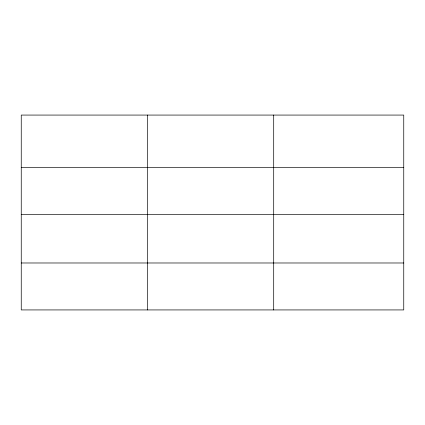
<?xml version="1.0" encoding="UTF-8"?>
<svg xmlns="http://www.w3.org/2000/svg" width="425" height="425" viewBox="0 0 425 425"><rect width="100%" height="100%" fill="white"/><g stroke="black" fill="none" stroke-linecap="round" stroke-linejoin="round"><path stroke-width="0.64" d="M403.75 214.614L403.75 115.069L21.25 115.069L21.25 309.931L403.75 309.931L403.75 214.614L21.25 214.614M21.25 167.668L403.75 167.668M21.25 262.985L403.75 262.985M273.7 115.069L273.7 309.931M147.475 115.069L147.475 309.931"/></g></svg>
